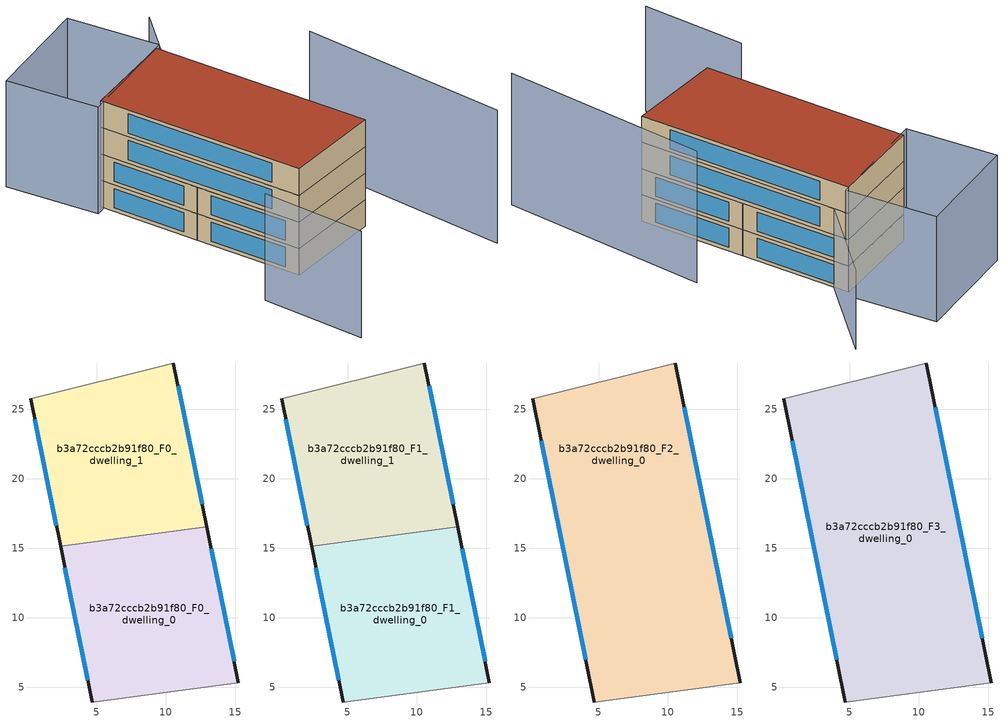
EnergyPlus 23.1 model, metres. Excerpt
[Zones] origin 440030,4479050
b3a72cccb2b91f80_F0_dwelling_0
 floor ground (EU_floor_Construction): 12.93,16.54 15.22,5.33 4.69,3.94 2.41,15.15 z0
 wall outside (EU_wall_Construction): 2.41,15.15 4.69,3.94 / 15.22,5.33 12.93,16.54 z0:3
 wall adiabatic (EU_wall_Construction): 4.69,3.94 15.22,5.33 z0:3
 wall to b3a72cccb2b91f80_F0_dwelling_1 (EU_wall_Construction): 12.93,16.54 2.41,15.15 z0:3
 window (EU_Window_Construction): 2.73,13.6 4.37,5.5 / 14.9,6.89 13.25,14.98 z0.42:2.58
b3a72cccb2b91f80_F0_dwelling_1
 floor ground (EU_floor_Construction): 10.53,28.34 12.93,16.54 2.41,15.15 0.25,25.77 z0
 wall outside (EU_wall_Construction): 0.25,25.77 2.41,15.15 / 12.93,16.54 10.53,28.34 z0:3
 wall adiabatic (EU_wall_Construction): 10.53,28.34 0.25,25.77 z0:3
 window (EU_Window_Construction): 0.55,24.3 2.11,16.63 / 12.6,18.18 10.87,26.7 z0.42:2.58
b3a72cccb2b91f80_F1_dwelling_0
 floor to b3a72cccb2b91f80_F0_dwelling_0 (EU_floor_Construction): 12.93,16.54 15.22,5.33 4.69,3.94 2.41,15.15 z3
 wall outside (EU_wall_Construction): 2.41,15.15 4.69,3.94 / 15.22,5.33 12.93,16.54 z3:6
 wall adiabatic (EU_wall_Construction): 4.69,3.94 15.22,5.33 z3:6
 wall to b3a72cccb2b91f80_F1_dwelling_1 (EU_wall_Construction): 12.93,16.54 2.41,15.15 z3:6
 window (EU_Window_Construction): 2.73,13.6 4.37,5.5 / 14.9,6.89 13.25,14.98 z3.42:5.58
b3a72cccb2b91f80_F1_dwelling_1
 floor to b3a72cccb2b91f80_F0_dwelling_1 (EU_floor_Construction): 10.53,28.34 12.93,16.54 2.41,15.15 0.25,25.77 z3
 wall outside (EU_wall_Construction): 0.25,25.77 2.41,15.15 / 12.93,16.54 10.53,28.34 z3:6
 wall adiabatic (EU_wall_Construction): 10.53,28.34 0.25,25.77 z3:6
 window (EU_Window_Construction): 0.55,24.3 2.11,16.63 / 12.6,18.18 10.87,26.7 z3.42:5.58
b3a72cccb2b91f80_F2_dwelling_0
 floor to b3a72cccb2b91f80_F1_dwelling_0 (EU_floor_Construction): 12.93,16.54 15.22,5.33 4.69,3.94 2.41,15.15 z6
 floor to b3a72cccb2b91f80_F1_dwelling_1 (EU_floor_Construction): 10.53,28.34 12.93,16.54 2.41,15.15 0.25,25.77 z6
 wall outside (EU_wall_Construction): 0.25,25.77 4.69,3.94 / 15.22,5.33 10.53,28.34 z6:9
 wall adiabatic (EU_wall_Construction): 4.69,3.94 15.22,5.33 / 10.53,28.34 0.25,25.77 z6:9
 window (EU_Window_Construction): 0.87,22.74 4.08,6.97 / 14.57,8.53 11.18,25.15 z6.42:8.58
b3a72cccb2b91f80_F3_dwelling_0
 floor to b3a72cccb2b91f80_F2_dwelling_0 (EU_floor_Construction): 10.53,28.34 15.22,5.33 4.69,3.94 0.25,25.77 z9
 wall outside (EU_wall_Construction): 0.25,25.77 4.69,3.94 / 15.22,5.33 10.53,28.34 z9:12
 wall adiabatic (EU_wall_Construction): 4.69,3.94 15.22,5.33 / 10.53,28.34 0.25,25.77 z9:12
 window (EU_Window_Construction): 0.87,22.74 4.08,6.97 / 14.57,8.53 11.18,25.15 z9.42:11.58
 roof outside (EU_roof_Construction): 15.22,5.33 10.53,28.34 0.25,25.77 4.69,3.94 z12
shading: 21.74,-5.7 19.39,16.68 z0:15; -0.69,3.26 0.91,-7.85 / -3.45,34.68 8.44,38.04 / 8.44,38.04 11.13,28.51 / 11.13,28.51 -0.75,25.15 / -0.75,25.15 -3.45,34.68 z0:12; 8.99,23.98 17.27,35.76 z0:9
[Building]
EU S2 Campaign: North Axis=0; Terrain=City; Solar Distribution=FullExterior
[Site:Location]
Madrid: Latitude=40.5; Longitude=-3.5; Time Zone=1; Elevation=609
[SizingPeriod:WeatherFileDays]
AnnualSizingPeriod: Begin Month=1; Begin Day of Month=1; End Month=12; End Day of Month=31; Day of Week for Start Day=Monday; Use Weather File Daylight Saving Period=No; Use Weather File Rain and Snow Indicators=No
[MATERIAL]
EU_InternalMass_Material: Roughness=MediumRough; Thickness=0.1; Conductivity=1; Density=1800; Specific Heat=900; Thermal Absorptance=0.9; Solar Absorptance=0.7; Visible Absorptance=0.7
[MATERIAL:NOMASS] Roughness=MediumRough; Thermal Absorptance=0.9; Solar Absorptance=0.7; Visible Absorptance=0.7
Name | Thermal Resistance
EU_wall_NoMass | 1.60022
EU_roof_NoMass | 1.57597
EU_floor_NoMass | 0.470652
[WINDOWMATERIAL:SIMPLEGLAZINGSYSTEM]
EU_Window_SimpleGlazing: UFactor=3.28802; Solar Heat Gain Coefficient=0.85; Visible Transmittance=0.85
[CONSTRUCTION]
EU_wall_Construction: EU_wall_NoMass
EU_roof_Construction: EU_roof_NoMass
EU_floor_Construction: EU_floor_NoMass
EU_Window_Construction: EU_Window_SimpleGlazing
EU_InternalMass_Construction: EU_InternalMass_Material
[ZONE] Type=1; Multiplier=1; Ceiling Height=autocalculate; Floor Area=autocalculate; Part of Total Floor Area=Yes
Name | Volume
b3a72cccb2b91f80_F0_dwelling_0; b3a72cccb2b91f80_F1_dwelling_0 | 363.316
b3a72cccb2b91f80_F2_dwelling_0 | 726.638
b3a72cccb2b91f80_F3_dwelling_0 | 726.65
b3a72cccb2b91f80_F0_dwelling_1; b3a72cccb2b91f80_F1_dwelling_1 | 363.323
[INTERNALMASS] Construction=EU_InternalMass_Construction
Name | Zone or ZoneList | Surface Area
b3a72cccb2b91f80_F0_dwelling_0_EU_InternalMass | b3a72cccb2b91f80_F0_dwelling_0 | 121.105
b3a72cccb2b91f80_F0_dwelling_1_EU_InternalMass | b3a72cccb2b91f80_F0_dwelling_1 | 121.108
b3a72cccb2b91f80_F1_dwelling_0_EU_InternalMass | b3a72cccb2b91f80_F1_dwelling_0 | 121.105
b3a72cccb2b91f80_F1_dwelling_1_EU_InternalMass | b3a72cccb2b91f80_F1_dwelling_1 | 121.108
b3a72cccb2b91f80_F2_dwelling_0_EU_InternalMass | b3a72cccb2b91f80_F2_dwelling_0 | 242.217
b3a72cccb2b91f80_F3_dwelling_0_EU_InternalMass | b3a72cccb2b91f80_F3_dwelling_0 | 242.217
[OTHEREQUIPMENT] Fuel Type=Electricity; Design Level Calculation Method=Watts/Area; Power per Zone Floor Area=1; Fraction Latent=0; Fraction Radiant=0; Fraction Lost=0; Carbon Dioxide Generation Rate=0; EndUse Subcategory=EU_Step8_InternalGains
Name | Zone or ZoneList or Space or SpaceList | Schedule
EU_Step8_InternalGain_b3a72cccb2b91f80_F0_dwelling_0_f000 | b3a72cccb2b91f80_F0_dwelling_0 | EU_Step8_GainSchedule_b3a72cccb2b91f80_F0_dwelling_0_f000
EU_Step8_InternalGain_b3a72cccb2b91f80_F0_dwelling_1_f000 | b3a72cccb2b91f80_F0_dwelling_1 | EU_Step8_GainSchedule_b3a72cccb2b91f80_F0_dwelling_1_f000
EU_Step8_InternalGain_b3a72cccb2b91f80_F1_dwelling_0_f000 | b3a72cccb2b91f80_F1_dwelling_0 | EU_Step8_GainSchedule_b3a72cccb2b91f80_F1_dwelling_0_f000
EU_Step8_InternalGain_b3a72cccb2b91f80_F1_dwelling_1_f000 | b3a72cccb2b91f80_F1_dwelling_1 | EU_Step8_GainSchedule_b3a72cccb2b91f80_F1_dwelling_1_f000
EU_Step8_InternalGain_b3a72cccb2b91f80_F2_dwelling_0_f000 | b3a72cccb2b91f80_F2_dwelling_0 | EU_Step8_GainSchedule_b3a72cccb2b91f80_F2_dwelling_0_f000
EU_Step8_InternalGain_b3a72cccb2b91f80_F3_dwelling_0_f000 | b3a72cccb2b91f80_F3_dwelling_0 | EU_Step8_GainSchedule_b3a72cccb2b91f80_F3_dwelling_0_f000
[ZONEVENTILATION:DESIGNFLOWRATE] Schedule=EU_AlwaysOn; Design Flow Rate Calculation Method=AirChanges/Hour; Air Changes per Hour=0.480704; Ventilation Type=Natural; Fan Pressure Rise=0; Fan Total Efficiency=1; Constant Term Coefficient=1; Temperature Term Coefficient=0; Velocity Term Coefficient=0; Velocity Squared Term Coefficient=0; Minimum Indoor Temperature=-100; Maximum Indoor Temperature=100; Delta Temperature=-100; Minimum Outdoor Temperature=-100; Maximum Outdoor Temperature=100; Maximum Wind Speed=40
Name | Zone or ZoneList or Space or SpaceList
EU_ConstantAir_b3a72cccb2b91f80_F0_dwelling_0 | b3a72cccb2b91f80_F0_dwelling_0
EU_ConstantAir_b3a72cccb2b91f80_F0_dwelling_1 | b3a72cccb2b91f80_F0_dwelling_1
EU_ConstantAir_b3a72cccb2b91f80_F1_dwelling_0 | b3a72cccb2b91f80_F1_dwelling_0
EU_ConstantAir_b3a72cccb2b91f80_F1_dwelling_1 | b3a72cccb2b91f80_F1_dwelling_1
EU_ConstantAir_b3a72cccb2b91f80_F2_dwelling_0 | b3a72cccb2b91f80_F2_dwelling_0
EU_ConstantAir_b3a72cccb2b91f80_F3_dwelling_0 | b3a72cccb2b91f80_F3_dwelling_0
[HVACTEMPLATE:THERMOSTAT] Constant Heating Setpoint=20; Constant Cooling Setpoint=50
EU_HeatOnly_b3a72cccb2b91f80_F0_dwelling_0; EU_HeatOnly_b3a72cccb2b91f80_F0_dwelling_1; EU_HeatOnly_b3a72cccb2b91f80_F1_dwelling_0; EU_HeatOnly_b3a72cccb2b91f80_F1_dwelling_1; EU_HeatOnly_b3a72cccb2b91f80_F2_dwelling_0; EU_HeatOnly_b3a72cccb2b91f80_F3_dwelling_0
[HVACTEMPLATE:ZONE:IDEALLOADSAIRSYSTEM] System Availability Schedule=EU_AlwaysOn; Maximum Heating Supply Air Temperature=50; Minimum Cooling Supply Air Temperature=13; Maximum Heating Supply Air Humidity Ratio=0.0156; Minimum Cooling Supply Air Humidity Ratio=0.0077; Heating Limit=NoLimit; Cooling Limit=NoLimit; Heating Availability Schedule=EU_AlwaysOn; Cooling Availability Schedule=EU_CoolingOff; Dehumidification Control Type=ConstantSensibleHeatRatio; Cooling Sensible Heat Ratio=0.7; Dehumidification Setpoint=60; Humidification Control Type=None; Humidification Setpoint=30; Outdoor Air Method=None; Outdoor Air Flow Rate per Person=0.00944; Outdoor Air Flow Rate per Zone Floor Area=0; Outdoor Air Flow Rate per Zone=0; Demand Controlled Ventilation Type=None; Outdoor Air Economizer Type=NoEconomizer; Heat Recovery Type=None; Sensible Heat Recovery Effectiveness=0.7; Latent Heat Recovery Effectiveness=0.65
Name | Template Thermostat
b3a72cccb2b91f80_F0_dwelling_0 | EU_HeatOnly_b3a72cccb2b91f80_F0_dwelling_0
b3a72cccb2b91f80_F0_dwelling_1 | EU_HeatOnly_b3a72cccb2b91f80_F0_dwelling_1
b3a72cccb2b91f80_F1_dwelling_0 | EU_HeatOnly_b3a72cccb2b91f80_F1_dwelling_0
b3a72cccb2b91f80_F1_dwelling_1 | EU_HeatOnly_b3a72cccb2b91f80_F1_dwelling_1
b3a72cccb2b91f80_F2_dwelling_0 | EU_HeatOnly_b3a72cccb2b91f80_F2_dwelling_0
b3a72cccb2b91f80_F3_dwelling_0 | EU_HeatOnly_b3a72cccb2b91f80_F3_dwelling_0
[SIZING:ZONE] Zone Cooling Design Supply Air Temperature Input Method=SupplyAirTemperature; Zone Cooling Design Supply Air Temperature=13; Zone Heating Design Supply Air Temperature Input Method=SupplyAirTemperature; Zone Heating Design Supply Air Temperature=50; Zone Cooling Design Supply Air Humidity Ratio=0.008; Zone Heating Design Supply Air Humidity Ratio=0.008; Cooling Design Air Flow Method=DesignDay; Cooling Design Air Flow Rate=0; Cooling Minimum Air Flow per Zone Floor Area=0.000762; Cooling Minimum Air Flow=0; Cooling Minimum Air Flow Fraction=0.2; Heating Design Air Flow Method=DesignDay; Heating Design Air Flow Rate=0; Heating Maximum Air Flow per Zone Floor Area=0.002032; Heating Maximum Air Flow=0.141576; Heating Maximum Air Flow Fraction=0.3; Account for Dedicated Outdoor Air System=No; Dedicated Outdoor Air System Control Strategy=NeutralSupplyAir; Dedicated Outdoor Air Low Setpoint Temperature for Design=autosize; Dedicated Outdoor Air High Setpoint Temperature for Design=autosize; Zone Load Sizing Method=Sensible Load Only No Latent Load; Zone Latent Cooling Design Supply Air Humidity Ratio Input Method=HumidityRatioDifference; Zone Cooling Design Supply Air Humidity Ratio Difference=0.005; Zone Latent Heating Design Supply Air Humidity Ratio Input Method=HumidityRatioDifference; Zone Humidification Design Supply Air Humidity Ratio Difference=0.005
b3a72cccb2b91f80_F0_dwelling_0; b3a72cccb2b91f80_F0_dwelling_1; b3a72cccb2b91f80_F1_dwelling_0; b3a72cccb2b91f80_F1_dwelling_1; b3a72cccb2b91f80_F2_dwelling_0; b3a72cccb2b91f80_F3_dwelling_0
[SCHEDULE:CONSTANT]
Name | Hourly Value
EU_AlwaysOn | 1
EU_CoolingOff | 0
[SCHEDULE:FILE] Column Number=1; Rows to Skip at Top=0; Number of Hours of Data=8760; Column Separator=Comma; Interpolate to Timestep=No; Minutes per Item=60; Adjust Schedule for Daylight Savings=Yes
Name | File
EU_Step8_GainSchedule_b3a72cccb2b91f80_F0_dwelling_0_f000 | ../../schedules/b3a72cccb2b91f80/b3a72cccb2b91f80_F0_dwelling_0_f000_gain.csv
EU_Step8_GainSchedule_b3a72cccb2b91f80_F0_dwelling_1_f000 | ../../schedules/b3a72cccb2b91f80/b3a72cccb2b91f80_F0_dwelling_1_f000_gain.csv
EU_Step8_GainSchedule_b3a72cccb2b91f80_F1_dwelling_0_f000 | ../../schedules/b3a72cccb2b91f80/b3a72cccb2b91f80_F1_dwelling_0_f000_gain.csv
EU_Step8_GainSchedule_b3a72cccb2b91f80_F1_dwelling_1_f000 | ../../schedules/b3a72cccb2b91f80/b3a72cccb2b91f80_F1_dwelling_1_f000_gain.csv
EU_Step8_GainSchedule_b3a72cccb2b91f80_F2_dwelling_0_f000 | ../../schedules/b3a72cccb2b91f80/b3a72cccb2b91f80_F2_dwelling_0_f000_gain.csv
EU_Step8_GainSchedule_b3a72cccb2b91f80_F3_dwelling_0_f000 | ../../schedules/b3a72cccb2b91f80/b3a72cccb2b91f80_F3_dwelling_0_f000_gain.csv
